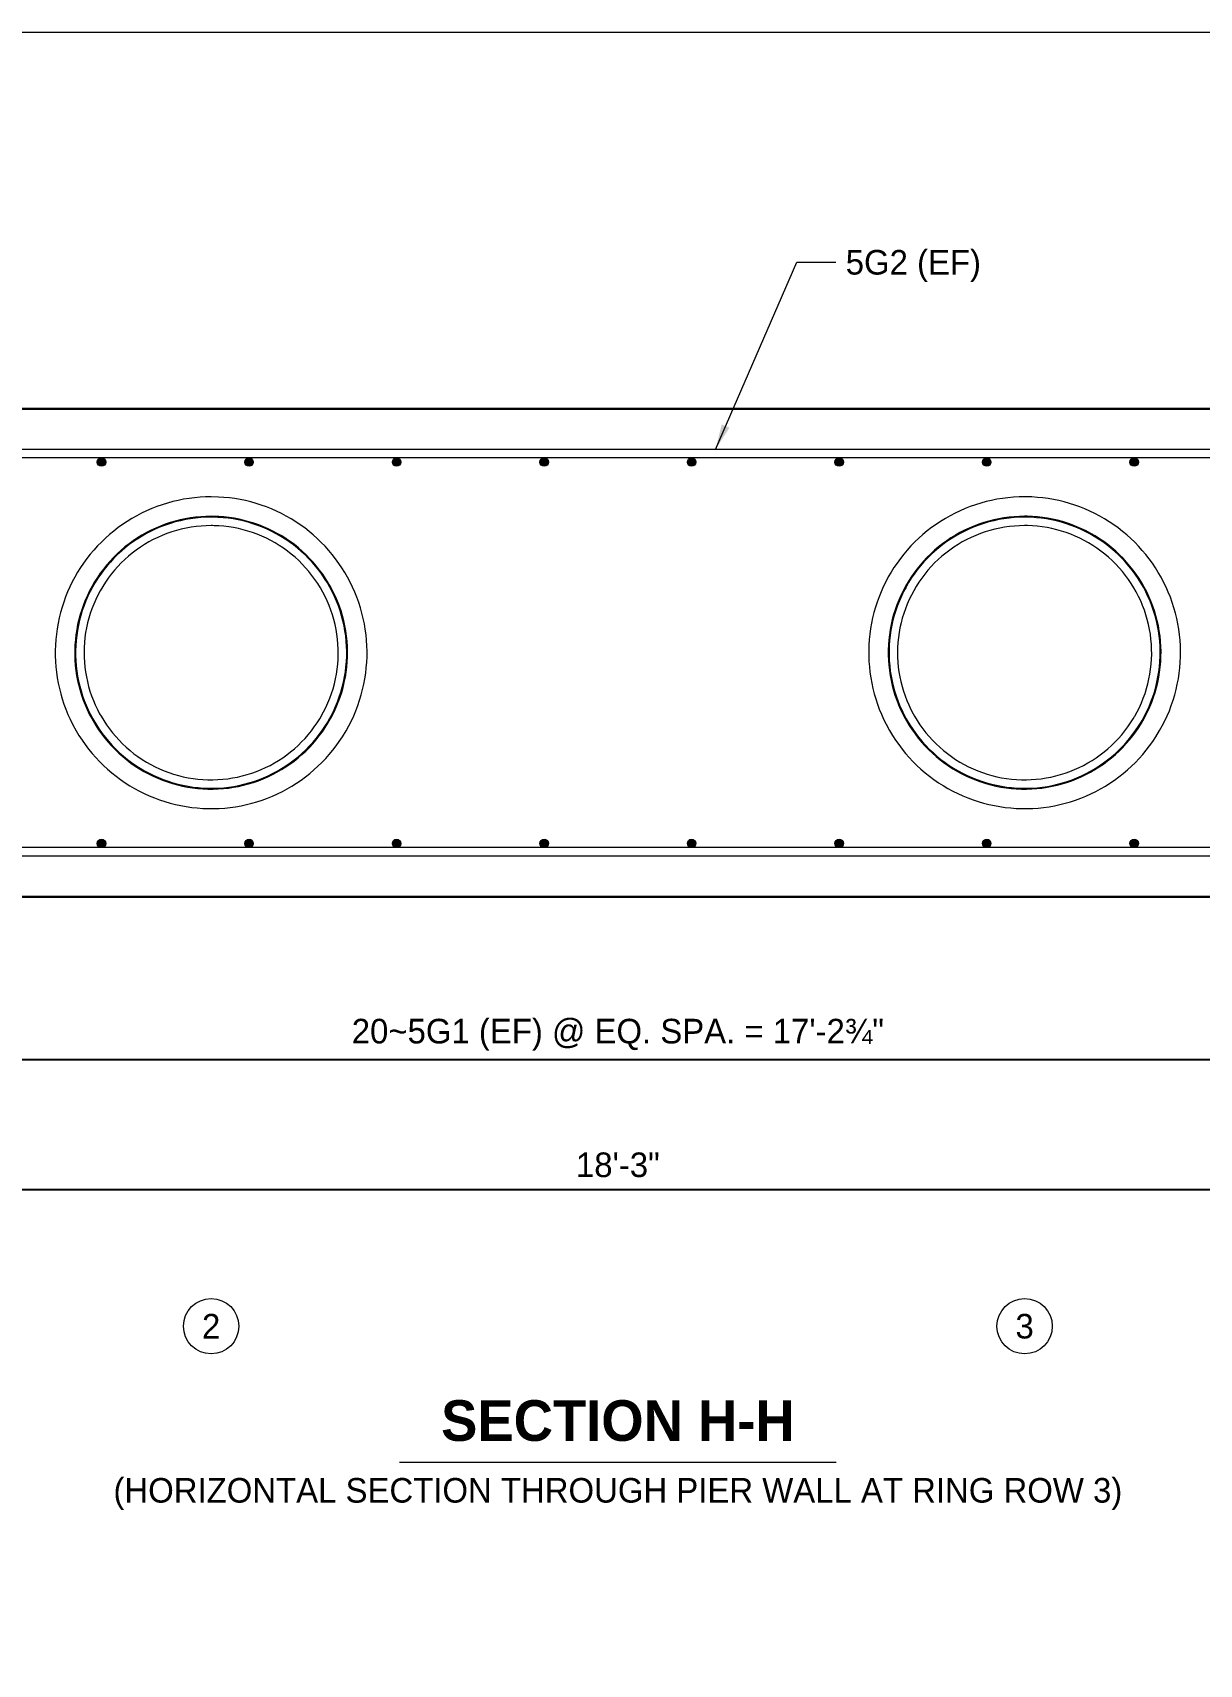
# Model space of a CAD drawing. Extents: x -1 to 861, y -26 to 2.
# Drawn here: x 605.73 to 612.9, y -9.03 to 1 of the extents above; entities that cross this region are included whole.
import ezdxf
from ezdxf.enums import TextEntityAlignment as Align

# ---------------------------------------------------------------- set-up
doc = ezdxf.new("R2010")
doc.units = 21
doc.header["$MEASUREMENT"] = 0
for name, color, linetype, lineweight in [('Border', 7, 'Continuous', 15), ('Dimension', 7, 'Continuous', 9), ('Leader', 7, 'Continuous', 9), ('PileSteel', 30, 'Continuous', 15), ('Rebar', 2, 'Continuous', 15), ('SubStrConc', 3, 'Continuous', 30), ('Symbols', 7, 'Continuous', 15), ('TextStructures', 7, 'Continuous', 9)]:
    doc.layers.add(name, color=color, linetype=linetype, lineweight=lineweight)
doc.styles.add('FDOT Bold (Large)', font='FDOTBold.ttf')
doc.styles.add('FDOT Structures', font='FDOT.ttf')
doc.styles.add('FDOT Structures Annotation', font='FDOT.ttf')
doc.dimstyles.new('FDOT Structures Note-Arrow 1-2', dxfattribs={"dimtxt": 0.1512, "dimasz": 0.1562, "dimexe": 0.0756, "dimexo": 0.0756, "dimgap": 0.0756, "dimtad": 1, "dimdec": 3, "dimlfac": 12, "dimzin": 15, "dimlunit": 4, "dimtxsty": 'FDOT Structures Annotation', "dimcen": 2.5, "dimclrd": 256, "dimclre": 256, "dimclrt": 256, "dimazin": 3, "dimtfac": 0.7, "dimtmove": 0, "dimatfit": 1, "dimtfill": 1, "dimfrac": 1, "dimlwd": -1, "dimlwe": -1})

msp = doc.modelspace()

# ---------------------------------------------------------------- hatches: boundary and pattern name
at = {"layer": 'Rebar'}
h = msp.add_hatch(color=256, dxfattribs=at)
h.dxf.hatch_style = 1
edge = h.paths.add_edge_path()
edge.add_arc((606.151213, -1.640058), 0.026042, 0, 360)
h = msp.add_hatch(color=256, dxfattribs=at)
h.dxf.hatch_style = 1
edge = h.paths.add_edge_path()
edge.add_arc((607.058011, -1.64004), 0.026042, 0, 360)
h = msp.add_hatch(color=256, dxfattribs=at)
h.dxf.hatch_style = 1
edge = h.paths.add_edge_path()
edge.add_arc((607.96481, -1.640021), 0.026042, 0, 360)
h = msp.add_hatch(color=256, dxfattribs=at)
h.dxf.hatch_style = 1
edge = h.paths.add_edge_path()
edge.add_arc((608.871608, -1.640002), 0.026042, 0, 360)
h = msp.add_hatch(color=256, dxfattribs=at)
h.dxf.hatch_style = 1
edge = h.paths.add_edge_path()
edge.add_arc((609.778406, -1.639983), 0.026042, 0, 360)
h = msp.add_hatch(color=256, dxfattribs=at)
h.dxf.hatch_style = 1
edge = h.paths.add_edge_path()
edge.add_arc((610.685204, -1.639965), 0.026042, 0, 360)
h = msp.add_hatch(color=256, dxfattribs=at)
h.dxf.hatch_style = 1
edge = h.paths.add_edge_path()
edge.add_arc((611.592003, -1.639946), 0.026042, 0, 360)
h = msp.add_hatch(color=256, dxfattribs=at)
h.dxf.hatch_style = 1
edge = h.paths.add_edge_path()
edge.add_arc((612.498801, -1.639927), 0.026042, 0, 360)
h = msp.add_hatch(color=256, dxfattribs=at)
h.dxf.hatch_style = 1
edge = h.paths.add_edge_path()
edge.add_arc((606.151262, -3.983808), 0.026042, 0, 360)
h = msp.add_hatch(color=256, dxfattribs=at)
h.dxf.hatch_style = 1
edge = h.paths.add_edge_path()
edge.add_arc((607.05806, -3.98379), 0.026042, 0, 360)
h = msp.add_hatch(color=256, dxfattribs=at)
h.dxf.hatch_style = 1
edge = h.paths.add_edge_path()
edge.add_arc((607.964858, -3.983771), 0.026042, 0, 360)
h = msp.add_hatch(color=256, dxfattribs=at)
h.dxf.hatch_style = 1
edge = h.paths.add_edge_path()
edge.add_arc((608.871656, -3.983752), 0.026042, 0, 360)
h = msp.add_hatch(color=256, dxfattribs=at)
h.dxf.hatch_style = 1
edge = h.paths.add_edge_path()
edge.add_arc((609.778455, -3.983733), 0.026042, 0, 360)
h = msp.add_hatch(color=256, dxfattribs=at)
h.dxf.hatch_style = 1
edge = h.paths.add_edge_path()
edge.add_arc((610.685253, -3.983715), 0.026042, 0, 360)
h = msp.add_hatch(color=256, dxfattribs=at)
h.dxf.hatch_style = 1
edge = h.paths.add_edge_path()
edge.add_arc((611.592051, -3.983696), 0.026042, 0, 360)
h = msp.add_hatch(color=256, dxfattribs=at)
h.dxf.hatch_style = 1
edge = h.paths.add_edge_path()
edge.add_arc((612.498849, -3.983677), 0.026042, 0, 360)

# ---------------------------------------------------------------- linework, layer by layer
at = {"layer": 'Leader'}
msp.add_lwpolyline([(609.925031, -1.561685), (610.425031, -0.41168), (610.665031, -0.41168)], dxfattribs=at)
msp.add_solid([(609.925031, -1.561685), (609.963437, -1.408059), (610.011186, -1.428819)], dxfattribs=at)
at = {"layer": 'PileSteel'}
for points in [[(606.825011, -1.853586), (606.790861, -1.854196), (606.756769, -1.856021), (606.722777, -1.859057), (606.688928, -1.8633), (606.655265, -1.868743), (606.62183, -1.875377), (606.588665, -1.883193), (606.555811, -1.892179), (606.523308, -1.902323), (606.491198, -1.913611), (606.459521, -1.926027), (606.428315, -1.939555), (606.39762, -1.954177), (606.367473, -1.969873), (606.337911, -1.986622), (606.308971, -2.004402), (606.280689, -2.02319), (606.2531, -2.042961), (606.226236, -2.06369), (606.200131, -2.08535), (606.174818, -2.107913), (606.150326, -2.131349), (606.126686, -2.155629), (606.103926, -2.180722), (606.082074, -2.206595), (606.061156, -2.233216), (606.041198, -2.26055), (606.022223, -2.288563), (606.004254, -2.317219), (605.987313, -2.346483), (605.97142, -2.376316), (605.956593, -2.406682), (605.94285, -2.437542), (605.930206, -2.468857), (605.918678, -2.500589), (605.908277, -2.532697), (605.899017, -2.56514), (605.890906, -2.59788), (605.883954, -2.630874), (605.87817, -2.664082), (605.873557, -2.697461), (605.870122, -2.730972), (605.867868, -2.764572), (605.866796, -2.798219), (605.866905, -2.831872), (605.868196, -2.86549), (605.870665, -2.89903), (605.874308, -2.932451), (605.879119, -2.965714), (605.885091, -2.998775), (605.892215, -3.031596), (605.900482, -3.064135), (605.909881, -3.096353), (605.920397, -3.128211), (605.932018, -3.15967), (605.944727, -3.190692), (605.958509, -3.221238), (605.973343, -3.251273), (605.9951, -3.291103), (606.012703, -3.320374), (606.031329, -3.348986), (606.050955, -3.376906), (606.071554, -3.404098), (606.093099, -3.430529), (606.115562, -3.456168), (606.138913, -3.480982), (606.163122, -3.504942), (606.188159, -3.528018), (606.213989, -3.550181), (606.240581, -3.571407), (606.267899, -3.591668), (606.29591, -3.61094), (606.324576, -3.6292), (606.353862, -3.646427), (606.38373, -3.662599), (606.414142, -3.677698), (606.445059, -3.691706), (606.476443, -3.704606), (606.508253, -3.716383), (606.54045, -3.727024), (606.572992, -3.736516), (606.60584, -3.744849), (606.63895, -3.752014), (606.672283, -3.758001), (606.705796, -3.762806), (606.739447, -3.766424), (606.773195, -3.76885), (606.806996, -3.770083), (606.84081, -3.770123), (606.874593, -3.76897), (606.908304, -3.766628), (606.941901, -3.7631), (606.975343, -3.758392), (607.008587, -3.75251), (607.041594, -3.745463), (607.074321, -3.737261), (607.10673, -3.727916), (607.138779, -3.717439), (607.17043, -3.705845), (607.201644, -3.693149), (607.232383, -3.679368), (607.262608, -3.664521), (607.292284, -3.648626), (607.321373, -3.631704), (607.349841, -3.613778), (607.377654, -3.59487), (607.404776, -3.575004), (607.431177, -3.554207), (607.456823, -3.532504), (607.481684, -3.509924), (607.50573, -3.486495), (607.528933, -3.462246), (607.551265, -3.43721), (607.572698, -3.411416), (607.593209, -3.384899), (607.612772, -3.357691), (607.631366, -3.329826), (607.654982, -3.291069), (607.671529, -3.26119), (607.686995, -3.230752), (607.701361, -3.199796), (607.714611, -3.168361), (607.726729, -3.136486), (607.737701, -3.104214), (607.747515, -3.071584), (607.75616, -3.038638), (607.763626, -3.005418), (607.769905, -2.971966), (607.774991, -2.938325), (607.778878, -2.904536), (607.781564, -2.870642), (607.783044, -2.836686), (607.78332, -2.80271), (607.782392, -2.768758), (607.780262, -2.734871), (607.776934, -2.701092), (607.772414, -2.667463), (607.766708, -2.634025), (607.759825, -2.600822), (607.751775, -2.567893), (607.742568, -2.53528), (607.732217, -2.503023), (607.720736, -2.471162), (607.708141, -2.439737), (607.694448, -2.408785), (607.679675, -2.378346), (607.663842, -2.348456), (607.64697, -2.319153), (607.62908, -2.290472), (607.610196, -2.262449), (607.590342, -2.235117), (607.569544, -2.20851), (607.547828, -2.18266), (607.525222, -2.157599), (607.501755, -2.133357), (607.477457, -2.109963), (607.452359, -2.087446), (607.426493, -2.065833), (607.399892, -2.045148), (607.372588, -2.025418), (607.344617, -2.006666), (607.316014, -1.988914), (607.286814, -1.972182), (607.257055, -1.956491), (607.226774, -1.941859), (607.196009, -1.928303), (607.164798, -1.915838), (607.13318, -1.90448), (607.101194, -1.894239), (607.06888, -1.885129), (607.036279, -1.877159), (607.003431, -1.870338), (606.970377, -1.864672), (606.937157, -1.860168), (606.903812, -1.85683), (606.870384, -1.85466), (606.825011, -1.853586)], [(611.825011, -1.853483), (611.790861, -1.854092), (611.756769, -1.855917), (611.722777, -1.858954), (611.688928, -1.863197), (611.655265, -1.86864), (611.62183, -1.875274), (611.588665, -1.883089), (611.555811, -1.892076), (611.523308, -1.90222), (611.491198, -1.913508), (611.459521, -1.925924), (611.428315, -1.939452), (611.39762, -1.954074), (611.367473, -1.969769), (611.337911, -1.986518), (611.308971, -2.004298), (611.280689, -2.023086), (611.2531, -2.042858), (611.226236, -2.063587), (611.200131, -2.085247), (611.174818, -2.10781), (611.150326, -2.131246), (611.126686, -2.155526), (611.103926, -2.180619), (611.082074, -2.206492), (611.061156, -2.233113), (611.041198, -2.260447), (611.022223, -2.28846), (611.004254, -2.317116), (610.987313, -2.346379), (610.97142, -2.376213), (610.956593, -2.406579), (610.94285, -2.437439), (610.930206, -2.468754), (610.918678, -2.500486), (610.908277, -2.532593), (610.899017, -2.565037), (610.890906, -2.597777), (610.883954, -2.630771), (610.87817, -2.663978), (610.873557, -2.697358), (610.870122, -2.730869), (610.867868, -2.764469), (610.866796, -2.798116), (610.866905, -2.831769), (610.868196, -2.865386), (610.870665, -2.898927), (610.874308, -2.932348), (610.879119, -2.96561), (610.885091, -2.998672), (610.892215, -3.031492), (610.900482, -3.064032), (610.909881, -3.09625), (610.920397, -3.128108), (610.932018, -3.159567), (610.944727, -3.190588), (610.958509, -3.221135), (610.973343, -3.251169), (610.9951, -3.291), (611.012703, -3.32027), (611.031329, -3.348883), (611.050955, -3.376802), (611.071554, -3.403995), (611.093099, -3.430426), (611.115562, -3.456065), (611.138913, -3.480879), (611.163122, -3.504839), (611.188159, -3.527914), (611.213989, -3.550078), (611.240581, -3.571304), (611.267899, -3.591564), (611.29591, -3.610837), (611.324576, -3.629097), (611.353862, -3.646324), (611.38373, -3.662496), (611.414142, -3.677595), (611.445059, -3.691603), (611.476443, -3.704503), (611.508253, -3.71628), (611.54045, -3.726921), (611.572992, -3.736413), (611.60584, -3.744746), (611.63895, -3.75191), (611.672283, -3.757898), (611.705796, -3.762703), (611.739447, -3.766321), (611.773195, -3.768747), (611.806996, -3.76998), (611.84081, -3.77002), (611.874593, -3.768867), (611.908304, -3.766525), (611.941901, -3.762997), (611.975343, -3.758288), (612.008587, -3.752407), (612.041594, -3.74536), (612.074321, -3.737158), (612.10673, -3.727812), (612.138779, -3.717336), (612.17043, -3.705742), (612.201644, -3.693046), (612.232383, -3.679265), (612.262608, -3.664418), (612.292284, -3.648523), (612.321373, -3.631601), (612.349841, -3.613675), (612.377654, -3.594767), (612.404776, -3.574901), (612.431177, -3.554104), (612.456823, -3.532401), (612.481684, -3.509821), (612.50573, -3.486391), (612.528933, -3.462143), (612.551265, -3.437106), (612.572698, -3.411313), (612.593209, -3.384796), (612.612772, -3.357588), (612.631366, -3.329723), (612.654982, -3.290966), (612.671529, -3.261086), (612.686995, -3.230649), (612.701361, -3.199693), (612.714611, -3.168258), (612.726729, -3.136383), (612.737701, -3.104111), (612.747515, -3.071481), (612.75616, -3.038535), (612.763626, -3.005315), (612.769905, -2.971863), (612.774991, -2.938222), (612.778878, -2.904433), (612.781564, -2.870539), (612.783044, -2.836583), (612.78332, -2.802607), (612.782392, -2.768655), (612.780262, -2.734768), (612.776934, -2.700989), (612.772414, -2.667359), (612.766708, -2.633922), (612.759825, -2.600719), (612.751775, -2.56779), (612.742568, -2.535177), (612.732217, -2.50292), (612.720736, -2.471059), (612.708141, -2.439633), (612.694448, -2.408682), (612.679675, -2.378243), (612.663842, -2.348353), (612.64697, -2.31905), (612.62908, -2.290369), (612.610196, -2.262346), (612.590342, -2.235014), (612.569544, -2.208407), (612.547828, -2.182557), (612.525222, -2.157496), (612.501755, -2.133254), (612.477457, -2.10986), (612.452359, -2.087343), (612.426493, -2.065729), (612.399892, -2.045045), (612.372588, -2.025315), (612.344617, -2.006563), (612.316014, -1.98881), (612.286814, -1.972079), (612.257055, -1.956388), (612.226774, -1.941756), (612.196009, -1.9282), (612.164798, -1.915735), (612.13318, -1.904376), (612.101194, -1.894136), (612.06888, -1.885026), (612.036279, -1.877056), (612.003431, -1.870235), (611.970377, -1.864569), (611.937157, -1.860065), (611.903812, -1.856727), (611.870384, -1.854557), (611.825011, -1.853483)], [(606.825014, -1.973378), (606.793048, -1.973988), (606.761144, -1.975815), (606.729348, -1.978855), (606.697705, -1.983101), (606.66626, -1.988546), (606.63506, -1.99518), (606.604147, -2.002993), (606.573567, -2.011971), (606.543363, -2.0221), (606.513577, -2.033364), (606.484253, -2.045746), (606.45543, -2.059226), (606.427152, -2.073784), (606.399456, -2.089398), (606.372382, -2.106043), (606.345969, -2.123696), (606.320253, -2.142329), (606.29527, -2.161915), (606.271055, -2.182425), (606.247642, -2.203829), (606.225064, -2.226094), (606.203351, -2.249189), (606.182534, -2.273079), (606.162641, -2.297729), (606.1437, -2.323104), (606.125737, -2.349166), (606.108777, -2.375878), (606.092841, -2.403202), (606.077953, -2.431096), (606.064131, -2.459522), (606.051395, -2.488438), (606.039762, -2.517804), (606.029246, -2.547575), (606.019861, -2.577711), (606.01162, -2.608167), (606.004533, -2.638901), (605.998609, -2.669868), (605.993854, -2.701025), (605.990275, -2.732327), (605.987875, -2.76373), (605.986656, -2.795189), (605.986619, -2.82666), (605.987762, -2.858098), (605.990082, -2.88946), (605.993575, -2.9207), (605.998235, -2.951776), (606.004052, -2.982643), (606.011019, -3.013258), (606.019124, -3.043578), (606.028353, -3.073562), (606.038694, -3.103168), (606.050128, -3.132354), (606.06264, -3.16108), (606.076211, -3.189306), (606.090819, -3.216993), (606.098841, -3.231205), (606.115353, -3.258584), (606.132887, -3.2853), (606.151418, -3.311316), (606.170916, -3.336597), (606.191354, -3.361106), (606.2127, -3.384809), (606.234922, -3.407674), (606.257987, -3.429668), (606.281861, -3.450761), (606.306509, -3.470924), (606.331894, -3.490129), (606.35798, -3.50835), (606.384726, -3.525561), (606.412096, -3.541739), (606.440048, -3.556863), (606.468543, -3.570911), (606.497538, -3.583865), (606.526991, -3.595708), (606.556861, -3.606424), (606.587103, -3.615998), (606.617675, -3.624419), (606.648532, -3.631676), (606.67963, -3.637759), (606.710924, -3.642661), (606.742369, -3.646377), (606.773922, -3.648902), (606.805535, -3.650235), (606.837166, -3.650373), (606.868767, -3.64932), (606.900296, -3.647077), (606.931706, -3.643648), (606.962954, -3.639041), (606.993995, -3.633262), (607.024785, -3.626321), (607.055282, -3.61823), (607.085441, -3.609001), (607.115222, -3.598648), (607.144582, -3.587187), (607.17348, -3.574635), (607.201876, -3.561013), (607.229729, -3.546339), (607.257003, -3.530635), (607.283658, -3.513927), (607.309657, -3.496236), (607.334966, -3.477591), (607.359548, -3.458018), (607.383371, -3.437546), (607.406401, -3.416205), (607.428607, -3.394026), (607.449959, -3.371041), (607.470428, -3.347284), (607.489986, -3.322788), (607.508608, -3.297589), (607.526267, -3.271724), (607.542941, -3.245229), (607.551238, -3.231175), (607.566693, -3.203187), (607.581062, -3.174644), (607.594328, -3.145588), (607.606472, -3.116061), (607.617479, -3.086107), (607.627334, -3.055769), (607.636024, -3.025092), (607.643539, -2.99412), (607.649869, -2.962897), (607.655007, -2.93147), (607.658946, -2.899884), (607.661683, -2.868183), (607.663215, -2.836414), (607.663541, -2.804622), (607.662662, -2.772853), (607.660581, -2.741152), (607.657302, -2.709564), (607.652832, -2.678135), (607.647177, -2.64691), (607.640347, -2.615932), (607.632354, -2.585245), (607.62321, -2.554894), (607.61293, -2.524921), (607.601528, -2.495369), (607.589023, -2.466278), (607.575434, -2.43769), (607.560781, -2.409646), (607.545086, -2.382184), (607.528373, -2.355343), (607.510666, -2.32916), (607.491992, -2.303672), (607.472378, -2.278914), (607.451853, -2.254922), (607.430447, -2.231727), (607.408191, -2.209361), (607.385118, -2.187857), (607.361262, -2.167243), (607.336657, -2.147547), (607.311338, -2.128796), (607.285342, -2.111016), (607.258707, -2.094231), (607.231471, -2.078463), (607.203673, -2.063734), (607.175354, -2.050063), (607.146552, -2.037467), (607.11731, -2.025965), (607.08767, -2.01557), (607.057673, -2.006296), (607.027362, -1.998154), (606.996781, -1.991155), (606.965971, -1.985307), (606.934978, -1.980617), (606.903845, -1.97709), (606.872615, -1.974729), (606.841333, -1.973536), (606.825014, -1.973378)], [(606.825014, -1.978586), (606.793146, -1.979196), (606.761341, -1.981024), (606.729644, -1.984064), (606.6981, -1.98831), (606.666756, -1.993755), (606.635656, -2.000389), (606.604845, -2.008202), (606.574368, -2.017179), (606.544267, -2.027307), (606.514587, -2.03857), (606.485369, -2.05095), (606.456655, -2.064428), (606.428486, -2.078983), (606.400901, -2.094592), (606.373941, -2.111233), (606.347642, -2.128879), (606.322043, -2.147505), (606.297178, -2.167082), (606.273084, -2.187581), (606.249794, -2.208971), (606.22734, -2.231222), (606.205754, -2.254299), (606.185066, -2.27817), (606.165304, -2.302798), (606.146496, -2.328148), (606.128668, -2.354183), (606.111844, -2.380864), (606.096048, -2.408153), (606.0813, -2.436009), (606.067621, -2.464394), (606.055029, -2.493265), (606.043541, -2.52258), (606.033172, -2.552298), (606.023936, -2.582375), (606.015844, -2.612769), (606.008908, -2.643435), (606.003135, -2.674329), (605.998532, -2.705408), (605.995106, -2.736627), (605.992859, -2.767941), (605.991793, -2.799306), (605.991909, -2.830677), (605.993204, -2.862009), (605.995677, -2.893258), (605.999321, -2.924381), (606.004131, -2.955332), (606.010097, -2.986068), (606.017212, -3.016547), (606.025462, -3.046724), (606.034834, -3.076558), (606.045315, -3.106008), (606.056888, -3.135031), (606.069535, -3.163588), (606.083237, -3.191638), (606.097973, -3.219144), (606.103352, -3.228601), (606.119814, -3.255894), (606.137299, -3.282525), (606.15578, -3.308456), (606.17523, -3.33365), (606.195617, -3.358072), (606.216913, -3.381688), (606.239084, -3.404465), (606.262097, -3.426371), (606.285919, -3.447374), (606.310513, -3.467447), (606.335843, -3.48656), (606.361872, -3.504688), (606.388562, -3.521806), (606.415872, -3.53789), (606.443764, -3.552919), (606.472195, -3.566871), (606.501125, -3.579728), (606.530511, -3.591472), (606.560311, -3.602089), (606.590481, -3.611564), (606.620977, -3.619884), (606.651756, -3.627039), (606.682773, -3.633021), (606.713982, -3.637821), (606.74534, -3.641434), (606.776801, -3.643856), (606.808319, -3.645085), (606.83985, -3.645121), (606.871349, -3.643965), (606.90277, -3.641619), (606.934069, -3.638089), (606.965201, -3.63338), (606.996122, -3.627501), (607.026788, -3.620461), (607.057155, -3.612271), (607.087181, -3.602946), (607.116822, -3.592498), (607.146039, -3.580944), (607.174788, -3.568302), (607.20303, -3.554591), (607.230726, -3.539832), (607.257836, -3.524046), (607.284323, -3.507258), (607.31015, -3.489492), (607.33528, -3.470775), (607.35968, -3.451134), (607.383315, -3.430598), (607.406153, -3.409198), (607.428162, -3.386965), (607.449313, -3.363931), (607.469577, -3.340129), (607.488925, -3.315595), (607.507332, -3.290364), (607.524774, -3.264473), (607.541226, -3.237958), (607.546727, -3.228571), (607.562133, -3.200668), (607.576453, -3.17221), (607.589669, -3.14324), (607.601763, -3.113799), (607.61272, -3.083932), (607.622524, -3.053681), (607.631164, -3.023092), (607.638628, -2.992209), (607.644907, -2.961077), (607.649993, -2.929742), (607.653881, -2.898248), (607.656566, -2.866642), (607.658045, -2.83497), (607.65832, -2.803276), (607.657389, -2.771607), (607.655256, -2.740009), (607.651925, -2.708526), (607.647403, -2.677205), (607.641698, -2.646089), (607.634818, -2.615224), (607.626776, -2.584653), (607.617583, -2.55442), (607.607255, -2.524568), (607.595807, -2.49514), (607.583257, -2.466177), (607.569624, -2.43772), (607.55493, -2.40981), (607.539195, -2.382485), (607.522444, -2.355785), (607.504702, -2.329746), (607.485995, -2.304405), (607.466351, -2.279799), (607.445799, -2.25596), (607.42437, -2.232923), (607.402094, -2.210719), (607.379005, -2.189378), (607.355136, -2.168932), (607.330522, -2.149407), (607.305199, -2.13083), (607.279204, -2.113227), (607.252574, -2.096621), (607.225348, -2.081036), (607.197566, -2.066492), (607.169267, -2.053008), (607.140492, -2.040603), (607.111282, -2.029293), (607.081681, -2.019092), (607.051728, -2.010014), (607.021469, -2.00207), (606.990945, -1.99527), (606.960201, -1.989622), (606.92928, -1.985133), (606.898225, -1.981807), (606.867082, -1.979648), (606.845906, -1.978848), (606.825014, -1.978586)], [(611.825014, -1.973275), (611.793048, -1.973885), (611.761144, -1.975712), (611.729348, -1.978752), (611.697705, -1.982998), (611.66626, -1.988443), (611.63506, -1.995077), (611.604147, -2.00289), (611.573567, -2.011868), (611.543363, -2.021997), (611.513577, -2.033261), (611.484253, -2.045643), (611.45543, -2.059123), (611.427152, -2.073681), (611.399456, -2.089294), (611.372382, -2.10594), (611.345969, -2.123593), (611.320253, -2.142226), (611.29527, -2.161812), (611.271055, -2.182322), (611.247642, -2.203726), (611.225064, -2.225991), (611.203351, -2.249086), (611.182534, -2.272975), (611.162641, -2.297626), (611.1437, -2.323001), (611.125737, -2.349063), (611.108777, -2.375775), (611.092841, -2.403098), (611.077953, -2.430993), (611.064131, -2.459419), (611.051395, -2.488335), (611.039762, -2.5177), (611.029246, -2.547472), (611.019861, -2.577608), (611.01162, -2.608064), (611.004533, -2.638798), (610.998609, -2.669765), (610.993854, -2.700922), (610.990275, -2.732224), (610.987875, -2.763627), (610.986656, -2.795086), (610.986619, -2.826557), (610.987762, -2.857995), (610.990082, -2.889357), (610.993575, -2.920597), (610.998235, -2.951672), (611.004052, -2.982539), (611.011019, -3.013155), (611.019124, -3.043475), (611.028353, -3.073459), (611.038694, -3.103065), (611.050128, -3.132251), (611.06264, -3.160976), (611.076211, -3.189203), (611.090819, -3.21689), (611.098841, -3.231102), (611.115353, -3.25848), (611.132887, -3.285196), (611.151418, -3.311213), (611.170916, -3.336494), (611.191354, -3.361003), (611.2127, -3.384706), (611.234922, -3.407571), (611.257987, -3.429565), (611.281861, -3.450658), (611.306509, -3.470821), (611.331894, -3.490026), (611.35798, -3.508247), (611.384726, -3.525458), (611.412096, -3.541636), (611.440048, -3.55676), (611.468543, -3.570808), (611.497538, -3.583762), (611.526991, -3.595605), (611.556861, -3.606321), (611.587103, -3.615895), (611.617675, -3.624316), (611.648532, -3.631573), (611.67963, -3.637656), (611.710924, -3.642558), (611.742369, -3.646274), (611.773922, -3.648799), (611.805535, -3.650131), (611.837166, -3.65027), (611.868767, -3.649217), (611.900296, -3.646973), (611.931706, -3.643545), (611.962954, -3.638938), (611.993995, -3.633159), (612.024785, -3.626218), (612.055282, -3.618127), (612.085441, -3.608898), (612.115222, -3.598545), (612.144582, -3.587084), (612.17348, -3.574532), (612.201876, -3.560909), (612.229729, -3.546235), (612.257003, -3.530532), (612.283658, -3.513823), (612.309657, -3.496133), (612.334966, -3.477488), (612.359548, -3.457915), (612.383371, -3.437443), (612.406401, -3.416102), (612.428607, -3.393923), (612.449959, -3.370938), (612.470428, -3.34718), (612.489986, -3.322685), (612.508608, -3.297486), (612.526267, -3.271621), (612.542941, -3.245126), (612.551238, -3.231072), (612.566693, -3.203084), (612.581062, -3.174541), (612.594328, -3.145484), (612.606472, -3.115958), (612.617479, -3.086004), (612.627334, -3.055666), (612.636024, -3.024989), (612.643539, -2.994017), (612.649869, -2.962794), (612.655007, -2.931367), (612.658946, -2.89978), (612.661683, -2.86808), (612.663215, -2.836311), (612.663541, -2.804519), (612.662662, -2.772749), (612.660581, -2.741048), (612.657302, -2.709461), (612.652832, -2.678032), (612.647177, -2.646806), (612.640347, -2.615828), (612.632354, -2.585142), (612.62321, -2.554791), (612.61293, -2.524818), (612.601528, -2.495265), (612.589023, -2.466175), (612.575434, -2.437587), (612.560781, -2.409543), (612.545086, -2.382081), (612.528373, -2.35524), (612.510666, -2.329057), (612.491992, -2.303569), (612.472378, -2.278811), (612.451853, -2.254818), (612.430447, -2.231623), (612.408191, -2.209258), (612.385118, -2.187754), (612.361262, -2.167139), (612.336657, -2.147443), (612.311338, -2.128693), (612.285342, -2.110913), (612.258707, -2.094128), (612.231471, -2.07836), (612.203673, -2.063631), (612.175354, -2.049959), (612.146552, -2.037364), (612.11731, -2.025862), (612.08767, -2.015467), (612.057673, -2.006193), (612.027362, -1.998051), (611.996781, -1.991052), (611.965971, -1.985204), (611.934978, -1.980514), (611.903845, -1.976987), (611.872615, -1.974626), (611.841333, -1.973433), (611.825014, -1.973275)], [(611.825014, -1.978483), (611.793146, -1.979093), (611.761341, -1.98092), (611.729644, -1.98396), (611.6981, -1.988207), (611.666756, -1.993652), (611.635656, -2.000286), (611.604845, -2.008098), (611.574368, -2.017076), (611.544267, -2.027204), (611.514587, -2.038467), (611.485369, -2.050847), (611.456655, -2.064325), (611.428486, -2.07888), (611.400901, -2.094489), (611.373941, -2.11113), (611.347642, -2.128776), (611.322043, -2.147401), (611.297178, -2.166978), (611.273084, -2.187477), (611.249794, -2.208868), (611.22734, -2.231118), (611.205754, -2.254196), (611.185066, -2.278066), (611.165304, -2.302695), (611.146496, -2.328045), (611.128668, -2.354079), (611.111844, -2.380761), (611.096048, -2.408049), (611.0813, -2.435906), (611.067621, -2.464291), (611.055029, -2.493162), (611.043541, -2.522477), (611.033172, -2.552195), (611.023936, -2.582272), (611.015844, -2.612666), (611.008908, -2.643332), (611.003135, -2.674226), (610.998532, -2.705305), (610.995106, -2.736524), (610.992859, -2.767838), (610.991793, -2.799203), (610.991909, -2.830573), (610.993204, -2.861906), (610.995677, -2.893155), (610.999321, -2.924278), (611.004131, -2.955229), (611.010097, -2.985965), (611.017212, -3.016443), (611.025462, -3.046621), (611.034834, -3.076455), (611.045315, -3.105905), (611.056888, -3.134928), (611.069535, -3.163485), (611.083237, -3.191535), (611.097973, -3.21904), (611.103352, -3.228498), (611.119814, -3.255791), (611.137299, -3.282422), (611.15578, -3.308352), (611.17523, -3.333547), (611.195617, -3.357969), (611.216913, -3.381585), (611.239084, -3.404362), (611.262097, -3.426267), (611.285919, -3.447271), (611.310513, -3.467343), (611.335843, -3.486457), (611.361872, -3.504585), (611.388562, -3.521703), (611.415872, -3.537787), (611.443764, -3.552815), (611.472195, -3.566768), (611.501125, -3.579625), (611.530511, -3.591369), (611.560311, -3.601986), (611.590481, -3.61146), (611.620977, -3.619781), (611.651756, -3.626936), (611.682773, -3.632917), (611.713982, -3.637717), (611.74534, -3.641331), (611.776801, -3.643753), (611.808319, -3.644982), (611.83985, -3.645018), (611.871349, -3.643862), (611.90277, -3.641516), (611.934069, -3.637985), (611.965201, -3.633277), (611.996122, -3.627397), (612.026788, -3.620358), (612.057155, -3.612168), (612.087181, -3.602842), (612.116822, -3.592395), (612.146039, -3.580841), (612.174788, -3.568199), (612.20303, -3.554488), (612.230726, -3.539728), (612.257836, -3.523943), (612.284323, -3.507155), (612.31015, -3.489389), (612.33528, -3.470672), (612.35968, -3.451031), (612.383315, -3.430495), (612.406153, -3.409095), (612.428162, -3.386862), (612.449313, -3.363827), (612.469577, -3.340026), (612.488925, -3.315492), (612.507332, -3.290261), (612.524774, -3.264369), (612.541226, -3.237855), (612.546727, -3.228468), (612.562133, -3.200565), (612.576453, -3.172107), (612.589669, -3.143137), (612.601763, -3.113696), (612.61272, -3.083828), (612.622524, -3.053578), (612.631164, -3.022989), (612.638628, -2.992106), (612.644907, -2.960974), (612.649993, -2.929639), (612.653881, -2.898145), (612.656566, -2.866539), (612.658045, -2.834866), (612.65832, -2.803173), (612.657389, -2.771504), (612.655256, -2.739906), (612.651925, -2.708423), (612.647403, -2.677102), (612.641698, -2.645986), (612.634818, -2.615121), (612.626776, -2.58455), (612.617583, -2.554317), (612.607255, -2.524465), (612.595807, -2.495037), (612.583257, -2.466074), (612.569624, -2.437617), (612.55493, -2.409707), (612.539195, -2.382382), (612.522444, -2.355681), (612.504702, -2.329643), (612.485995, -2.304302), (612.466351, -2.279696), (612.445799, -2.255857), (612.42437, -2.23282), (612.402094, -2.210615), (612.379005, -2.189275), (612.355136, -2.168829), (612.330522, -2.149303), (612.305199, -2.130727), (612.279204, -2.113124), (612.252574, -2.096518), (612.225348, -2.080933), (612.197566, -2.066389), (612.169267, -2.052905), (612.140492, -2.0405), (612.111282, -2.02919), (612.081681, -2.018989), (612.051728, -2.009911), (612.021469, -2.001967), (611.990945, -1.995167), (611.960201, -1.989519), (611.92928, -1.985029), (611.898225, -1.981704), (611.867082, -1.979545), (611.845906, -1.978745), (611.825014, -1.978483)], [(606.825015, -2.03067), (606.794149, -2.03128), (606.763347, -2.033109), (606.732657, -2.03615), (606.702126, -2.040398), (606.6718, -2.045844), (606.641728, -2.052478), (606.611953, -2.060288), (606.582523, -2.069261), (606.553482, -2.079381), (606.524874, -2.090631), (606.496743, -2.102992), (606.469132, -2.116443), (606.442082, -2.130963), (606.415634, -2.146528), (606.389828, -2.163113), (606.364704, -2.18069), (606.340298, -2.199233), (606.316647, -2.21871), (606.293788, -2.239091), (606.271753, -2.260344), (606.250576, -2.282435), (606.230289, -2.30533), (606.21092, -2.328992), (606.192499, -2.353384), (606.175053, -2.378468), (606.158607, -2.404206), (606.143185, -2.430556), (606.12881, -2.457478), (606.115503, -2.484931), (606.103282, -2.512872), (606.092164, -2.541257), (606.082167, -2.570043), (606.073302, -2.599187), (606.065583, -2.628642), (606.05902, -2.658364), (606.053622, -2.688307), (606.049395, -2.718426), (606.046345, -2.748675), (606.044475, -2.779008), (606.043785, -2.809378), (606.044276, -2.83974), (606.045946, -2.870048), (606.048791, -2.900255), (606.052805, -2.930317), (606.057979, -2.960188), (606.064306, -2.989823), (606.071774, -3.019177), (606.08037, -3.048208), (606.09008, -3.076871), (606.100888, -3.105124), (606.112776, -3.132924), (606.125724, -3.160231), (606.139711, -3.187004), (606.148044, -3.201844), (606.148457, -3.202559), (606.164418, -3.228984), (606.181403, -3.254745), (606.199382, -3.279803), (606.218326, -3.30412), (606.238205, -3.327659), (606.258987, -3.350386), (606.280638, -3.372266), (606.303124, -3.393267), (606.326409, -3.413357), (606.350455, -3.432507), (606.375225, -3.450689), (606.400681, -3.467876), (606.42678, -3.484042), (606.453484, -3.499164), (606.480749, -3.51322), (606.508534, -3.526189), (606.536795, -3.538054), (606.565488, -3.548797), (606.594569, -3.558404), (606.623992, -3.56686), (606.653712, -3.574154), (606.683683, -3.580276), (606.713859, -3.585219), (606.744194, -3.588976), (606.77464, -3.591543), (606.805152, -3.592917), (606.835683, -3.593097), (606.866186, -3.592085), (606.896615, -3.589883), (606.926923, -3.586497), (606.957064, -3.581932), (606.986992, -3.576197), (607.016663, -3.569302), (607.046031, -3.56126), (607.075053, -3.552082), (607.103684, -3.541785), (607.131881, -3.530386), (607.159603, -3.517904), (607.186807, -3.504357), (607.213453, -3.489769), (607.239501, -3.474163), (607.264914, -3.457563), (607.289652, -3.439995), (607.313679, -3.421489), (607.336961, -3.402072), (607.359462, -3.381775), (607.38115, -3.36063), (607.401993, -3.33867), (607.421961, -3.31593), (607.441025, -3.292444), (607.459157, -3.268248), (607.476331, -3.243382), (607.492524, -3.217881), (607.501208, -3.203245), (607.501621, -3.202531), (607.516526, -3.175495), (607.530343, -3.147905), (607.543054, -3.119806), (607.554641, -3.091241), (607.565087, -3.062256), (607.574378, -3.032895), (607.582502, -3.003204), (607.589446, -2.973231), (607.595202, -2.94302), (607.599764, -2.91262), (607.603124, -2.882078), (607.605281, -2.85144), (607.606231, -2.820754), (607.605975, -2.790067), (607.604515, -2.759426), (607.601855, -2.728879), (607.598, -2.698472), (607.592957, -2.668251), (607.586736, -2.638264), (607.579348, -2.608555), (607.570805, -2.579169), (607.561122, -2.550152), (607.550314, -2.521548), (607.5384, -2.493399), (607.5254, -2.465748), (607.511334, -2.438636), (607.496224, -2.412106), (607.480096, -2.386196), (607.462975, -2.360944), (607.444889, -2.33639), (607.425865, -2.31257), (607.405934, -2.289518), (607.385128, -2.26727), (607.363478, -2.245858), (607.34102, -2.225313), (607.317787, -2.205666), (607.293816, -2.186946), (607.269145, -2.16918), (607.243812, -2.152394), (607.217855, -2.136612), (607.191315, -2.121856), (607.164233, -2.108149), (607.13665, -2.095508), (607.108609, -2.083953), (607.080153, -2.073499), (607.051325, -2.064161), (607.022169, -2.055951), (606.99273, -2.04888), (606.963052, -2.042958), (606.93318, -2.038191), (606.903161, -2.034586), (606.873038, -2.032146), (606.842858, -2.030873), (606.833908, -2.03072), (606.825015, -2.03067)], [(611.825015, -2.030566), (611.794149, -2.031177), (611.763347, -2.033005), (611.732657, -2.036047), (611.702126, -2.040295), (611.6718, -2.045741), (611.641728, -2.052375), (611.611953, -2.060185), (611.582523, -2.069158), (611.553482, -2.079278), (611.524874, -2.090528), (611.496743, -2.102889), (611.469132, -2.11634), (611.442082, -2.13086), (611.415634, -2.146425), (611.389828, -2.16301), (611.364704, -2.180587), (611.340298, -2.199129), (611.316647, -2.218607), (611.293788, -2.238988), (611.271753, -2.260241), (611.250576, -2.282332), (611.230289, -2.305227), (611.21092, -2.328889), (611.192499, -2.353281), (611.175053, -2.378365), (611.158607, -2.404103), (611.143185, -2.430453), (611.12881, -2.457375), (611.115503, -2.484828), (611.103282, -2.512769), (611.092164, -2.541154), (611.082167, -2.56994), (611.073302, -2.599083), (611.065583, -2.628538), (611.05902, -2.65826), (611.053622, -2.688204), (611.049395, -2.718323), (611.046345, -2.748572), (611.044475, -2.778905), (611.043785, -2.809275), (611.044276, -2.839637), (611.045946, -2.869944), (611.048791, -2.900152), (611.052805, -2.930214), (611.057979, -2.960084), (611.064306, -2.989719), (611.071774, -3.019074), (611.08037, -3.048105), (611.09008, -3.076768), (611.100888, -3.10502), (611.112776, -3.132821), (611.125724, -3.160128), (611.139711, -3.186901), (611.148044, -3.20174), (611.148457, -3.202455), (611.164418, -3.228881), (611.181403, -3.254642), (611.199382, -3.279699), (611.218326, -3.304016), (611.238205, -3.327556), (611.258987, -3.350283), (611.280638, -3.372163), (611.303124, -3.393164), (611.326409, -3.413254), (611.350455, -3.432404), (611.375225, -3.450586), (611.400681, -3.467772), (611.42678, -3.483938), (611.453484, -3.49906), (611.480749, -3.513116), (611.508534, -3.526086), (611.536795, -3.537951), (611.565488, -3.548694), (611.594569, -3.558301), (611.623992, -3.566757), (611.653712, -3.574051), (611.683683, -3.580173), (611.713859, -3.585116), (611.744194, -3.588873), (611.77464, -3.59144), (611.805152, -3.592813), (611.835683, -3.592994), (611.866186, -3.591982), (611.896615, -3.58978), (611.926923, -3.586393), (611.957064, -3.581829), (611.986992, -3.576094), (612.016663, -3.569199), (612.046031, -3.561156), (612.075053, -3.551979), (612.103684, -3.541682), (612.131881, -3.530283), (612.159603, -3.5178), (612.186807, -3.504254), (612.213453, -3.489666), (612.239501, -3.474059), (612.264914, -3.457459), (612.289652, -3.439892), (612.313679, -3.421386), (612.336961, -3.401969), (612.359462, -3.381672), (612.38115, -3.360527), (612.401993, -3.338567), (612.421961, -3.315827), (612.441025, -3.292341), (612.459157, -3.268145), (612.476331, -3.243278), (612.492524, -3.217778), (612.501208, -3.203142), (612.501621, -3.202427), (612.516526, -3.175392), (612.530343, -3.147802), (612.543054, -3.119703), (612.554641, -3.091138), (612.565087, -3.062153), (612.574378, -3.032792), (612.582502, -3.003101), (612.589446, -2.973128), (612.595202, -2.942917), (612.599764, -2.912517), (612.603124, -2.881975), (612.605281, -2.851337), (612.606231, -2.82065), (612.605975, -2.789964), (612.604515, -2.759323), (612.601855, -2.728776), (612.598, -2.698369), (612.592957, -2.668148), (612.586736, -2.638161), (612.579348, -2.608452), (612.570805, -2.579066), (612.561122, -2.550049), (612.550314, -2.521445), (612.5384, -2.493295), (612.5254, -2.465644), (612.511334, -2.438533), (612.496224, -2.412003), (612.480096, -2.386092), (612.462975, -2.360841), (612.444889, -2.336287), (612.425865, -2.312467), (612.405934, -2.289415), (612.385128, -2.267167), (612.363478, -2.245754), (612.34102, -2.22521), (612.317787, -2.205563), (612.293816, -2.186843), (612.269145, -2.169077), (612.243812, -2.152291), (612.217855, -2.136508), (612.191315, -2.121753), (612.164233, -2.108045), (612.13665, -2.095405), (612.108609, -2.08385), (612.080153, -2.073396), (612.051325, -2.064058), (612.022169, -2.055848), (611.99273, -2.048777), (611.963052, -2.042855), (611.93318, -2.038088), (611.903161, -2.034483), (611.873038, -2.032043), (611.842858, -2.03077), (611.833908, -2.030617), (611.825015, -2.030566)]]:
    msp.add_lwpolyline(points, dxfattribs=at)
at = {"layer": 'Rebar'}
for points in [[(618.173963, -1.561685), (600.476047, -1.56205)], [(618.173965, -1.613769), (600.476049, -1.614134)], [(618.174014, -4.009602), (600.476097, -4.009967)], [(618.174016, -4.061686), (600.476099, -4.062051)]]:
    msp.add_lwpolyline(points, dxfattribs=at)
for centre in [(606.151213, -1.640058), (607.058011, -1.64004), (607.96481, -1.640021), (608.871608, -1.640002), (609.778406, -1.639983), (610.685204, -1.639965), (611.592003, -1.639946), (612.498801, -1.639927), (606.151262, -3.983808), (607.05806, -3.98379), (607.964858, -3.983771), (608.871656, -3.983752), (609.778455, -3.983733), (610.685253, -3.983715), (611.592051, -3.983696), (612.498849, -3.983677)]:
    msp.add_circle(centre, 0.026042, dxfattribs=at)
at = {"layer": 'SubStrConc'}
for points in [[(600.2, -1.312056), (618.45, -1.31168)], [(600.200062, -4.312056), (618.450062, -4.31168)]]:
    msp.add_lwpolyline(points, dxfattribs=at)
at = {"layer": 'Symbols'}
for centre in [(606.825032, -6.952056), (611.825032, -6.952056)]:
    msp.add_circle(centre, 0.17, dxfattribs=at)
at = {"layer": 'TextStructures'}
msp.add_line((607.982807, -7.787066), (610.667255, -7.787066), dxfattribs=at)

# ---------------------------------------------------------------- texts
at = {"layer": 'TextStructures', "style": 'FDOT Structures'}
msp.add_text('5G2 (EF)', height=0.1512, dxfattribs=at).set_placement((610.725511, -0.41168), align=Align.MIDDLE_LEFT)
for s, p in [('2', (606.825032, -6.952056)), ('3', (611.825032, -6.952056))]:
    msp.add_text(s, height=0.1512, dxfattribs=at).set_placement(p, align=Align.MIDDLE_CENTER)
at = {"layer": 'TextStructures'}
for s, height, style, p in [('SECTION H-H', 0.250008, 'FDOT Bold (Large)', (609.325031, -7.732064)), ('(HORIZONTAL SECTION THROUGH PIER WALL AT RING ROW 3)', 0.1512, 'FDOT Structures', (609.325031, -8.081906))]:
    msp.add_text(s, height=height, dxfattribs=dict(at, style=style)).set_placement(p, align=Align.BOTTOM_CENTER)

# ---------------------------------------------------------------- next in the draw order: dimensions: what is measured, and where the dimension line sits
at = {"layer": 'Dimension'}
msp.add_linear_dim(base=(600.710431, -5.312056), p1=(600.710431, -4.312056), p2=(617.939631, -4.312056), text='20~5G1 (EF) @ EQ. SPA. = 17\'-2¾"', dimstyle='FDOT Structures Note-Arrow 1-2', dxfattribs=at).render()

# ---------------------------------------------------------------- next in the draw order: dimensions: what is measured, and where the dimension line sits
msp.add_linear_dim(base=(600.2, -6.112056), p1=(600.2, -4.312056), p2=(618.450062, -4.312056), text='18\'-3"', dimstyle='FDOT Structures Note-Arrow 1-2', dxfattribs=at).render()

# ---------------------------------------------------------------- next in the draw order: linework, layer by layer
at = {"layer": 'Border'}
msp.add_lwpolyline([(599, -19.5), (631.2, -19.5), (631.2, 1), (599, 1)], close=True, dxfattribs=at)

doc.saveas('drawing.dxf')
